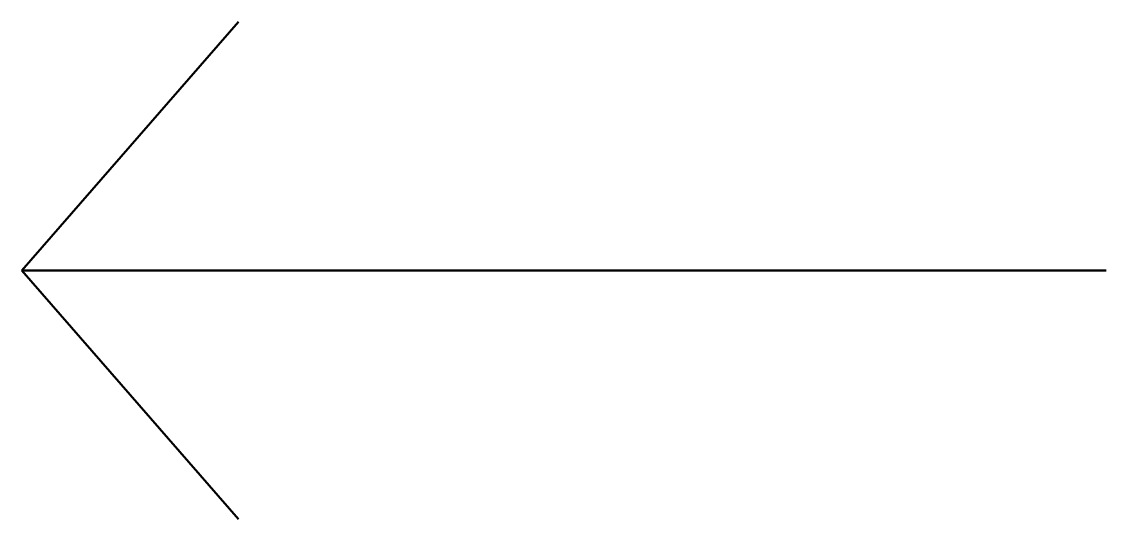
# Model space of a CAD drawing. Extents: x -0.125 to 0, y -0.029 to 0.029.
import ezdxf

# ---------------------------------------------------------------- set-up
doc = ezdxf.new("R2010")
doc.units = 0

msp = doc.modelspace()

# ---------------------------------------------------------------- linework, layer by layer
for p, q in [((-0.125, 0), (-0.1, 0.0287)), ((-0.1, -0.0287), (-0.125, 0))]:
    msp.add_line(p, q)
at = {"lineweight": 50}
for p, q in [((-0.125, 0), (-0.1, 0.0287)), ((0, 0), (-0.125, 0)), ((-0.125, 0), (-0.1, -0.0287))]:
    msp.add_line(p, q, dxfattribs=at)

doc.saveas('drawing.dxf')
